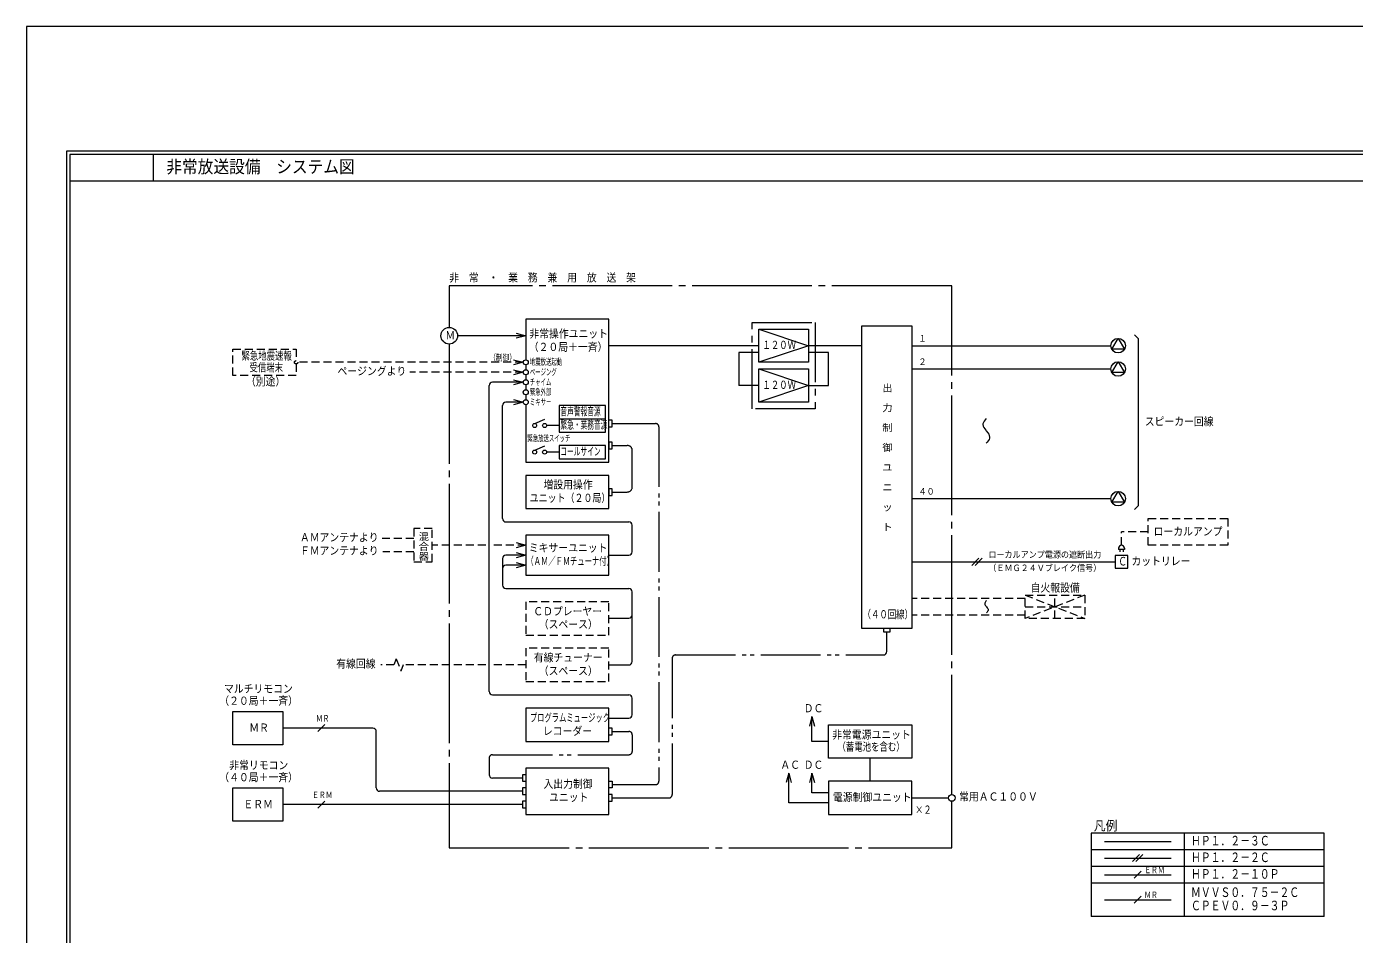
# Model space of a CAD drawing. Units: millimetres, scale not verified. Extents: x -811 to 811, y -280 to 280.
# Drawn here: x -810.6 to -411.6, y 7 to 280 of the extents above; entities that cross this region are included whole.
import ezdxf
from ezdxf.enums import TextEntityAlignment as Align

# ---------------------------------------------------------------- set-up
doc = ezdxf.new("R2010")
doc.units = ezdxf.units.MM
doc.header["$LTSCALE"] = 2
for name, pattern in [('CHAIN2', [12, 9, -1, 1, -1]), ('DASHED1', [1.8, 1.2, -0.6]), ('DOUBLE_CHAIN2', [12.8, 9, -1, 0.6, -0.6, 0.6, -1]), ('LONG_CHAIN', [21, 18, -1, 1, -1])]:
    doc.linetypes.add(name, pattern=pattern)
for name, color, linetype, lineweight in [('0-1_MOJI1', 7, 'Continuous', 9), ('0-2_SYSTEM', 7, 'Continuous', 9), ('0-4_HOJO', 134, 'DASHED1', 9), ('0-5_WAKU-M', 7, 'Continuous', 9)]:
    doc.layers.add(name, color=color, linetype=linetype, lineweight=lineweight)
doc.styles.add('@ＭＳ ゴシック', font='')
doc.styles.add('ＭＳ ゴシック', font='')
doc.styles.get('@ＭＳ ゴシック').set_extended_font_data('@MS Gothic')
doc.styles.get('ＭＳ ゴシック').set_extended_font_data('MS Gothic')

msp = doc.modelspace()

# ---------------------------------------------------------------- linework, layer by layer
at = {"layer": '0-2_SYSTEM'}
for p, q in [((-660.595, 192.036), (-660.595, 179.786)), ((-635.595, 192.036), (-660.595, 192.036)), ((-635.595, 149.036), (-635.595, 192.036)), ((-590.595, 189.036), (-575.595, 184.036)), ((-660.595, 187.036), (-681.095, 187.036)), ((-590.595, 184.036), (-635.595, 184.036)), ((-575.595, 184.036), (-590.595, 179.036)), ((-559.595, 184.036), (-575.595, 184.036)), ((-544.595, 184.036), (-484.782, 184.036)), ((-476.595, 186.224), (-477.656, 187.284)), ((-476.595, 186.224), (-476.595, 135.849)), ((-590.595, 182.036), (-596.595, 182.036)), ((-596.595, 182.036), (-596.595, 172.036)), ((-569.595, 182.036), (-575.595, 182.036)), ((-569.595, 172.036), (-569.595, 182.036)), ((-660.595, 178.286), (-660.595, 176.786)), ((-590.595, 177.036), (-575.595, 172.036)), ((-544.595, 177.036), (-484.782, 177.036)), ((-671.595, 80.036), (-671.595, 172.036)), ((-661.345, 173.036), (-670.595, 173.036)), ((-660.595, 175.286), (-660.595, 173.786)), ((-660.595, 172.286), (-660.595, 170.786)), ((-590.601, 172.036), (-596.595, 172.036)), ((-575.595, 172.036), (-590.595, 167.036)), ((-575.601, 172.036), (-569.595, 172.036)), ((-660.595, 169.286), (-660.595, 167.786)), ((-667.595, 132.036), (-667.595, 166.036)), ((-661.345, 167.036), (-666.595, 167.036)), ((-660.595, 166.286), (-660.595, 149.036)), ((-657.919, 160.636), (-654.861, 161.937)), ((-650.595, 160.036), (-654.319, 160.036)), ((-650.595, 162.036), (-636.595, 162.036)), ((-657.919, 152.636), (-654.861, 153.937)), ((-650.595, 152.036), (-654.319, 152.036)), ((-635.595, 155.036), (-635.595, 153.036)), ((-635.595, 153.036), (-634.595, 153.036)), ((-660.595, 149.036), (-635.595, 149.036)), ((-635.595, 135.036), (-635.595, 145.036)), ((-635.595, 141.036), (-635.595, 139.036)), ((-634.595, 141.036), (-635.595, 141.036)), ((-634.595, 139.036), (-634.595, 141.036)), ((-635.595, 139.036), (-634.595, 139.036)), ((-544.595, 138.036), (-484.782, 138.036)), ((-476.595, 135.849), (-477.656, 134.788)), ((-660.595, 135.036), (-635.595, 135.036)), ((-666.595, 131.036), (-629.595, 131.036)), ((-628.595, 122.036), (-628.595, 130.036)), ((-667.595, 120.036), (-667.595, 112.036)), ((-660.595, 121.036), (-666.595, 121.036)), ((-635.595, 121.036), (-629.595, 121.036)), ((-526.564, 117.975), (-524.442, 120.097)), ((-525.564, 117.975), (-523.442, 120.097)), ((-482.47, 123.147), (-482.47, 122.7)), ((-480.72, 122.7), (-482.47, 122.7)), ((-482.12, 122.7), (-482.12, 122.011)), ((-481.07, 122.7), (-481.07, 122.011)), ((-480.72, 123.147), (-480.72, 122.7)), ((-660.595, 118.036), (-666.595, 118.036)), ((-544.595, 119.036), (-483.47, 119.036)), ((-666.595, 111.036), (-629.595, 111.036)), ((-628.595, 89.036), (-628.595, 110.036)), ((-635.595, 102.125), (-629.595, 102.125)), ((-635.595, 88.036), (-629.595, 88.036)), ((-670.595, 79.036), (-629.595, 79.036)), ((-628.595, 73.036), (-628.595, 78.036)), ((-635.595, 72.036), (-629.595, 72.036)), ((-574.595, 72.536), (-575.371, 69.638)), ((-574.595, 65.036), (-574.595, 72.536)), ((-574.595, 72.536), (-573.818, 69.638)), ((-706.515, 69.036), (-733.595, 69.036)), ((-723.043, 67.975), (-720.922, 70.097)), ((-705.515, 51.036), (-705.515, 68.036)), ((-569.595, 65.036), (-574.595, 65.036)), ((-557.095, 53.036), (-557.095, 60.036)), ((-661.595, 54.036), (-670.595, 54.036)), ((-581.595, 55.536), (-582.371, 52.638)), ((-581.595, 55.536), (-580.818, 52.638)), ((-581.595, 46.536), (-581.595, 55.536)), ((-574.595, 55.536), (-575.371, 52.638)), ((-574.595, 49.536), (-574.595, 55.536)), ((-574.595, 55.536), (-573.818, 52.638)), ((-661.595, 50.036), (-704.515, 50.036)), ((-569.595, 49.536), (-574.595, 49.536)), ((-544.595, 48.036), (-533.595, 48.036)), ((-661.595, 46.036), (-733.595, 46.036)), ((-723.043, 44.975), (-720.922, 47.097)), ((-569.595, 46.536), (-581.595, 46.536)), ((-462.713, 37.437), (-462.713, 12.437)), ((-420.713, 12.437), (-420.713, 37.437)), ((-420.713, 32.437), (-490.713, 32.437)), ((-486.713, 34.937), (-466.713, 34.937)), ((-486.713, 29.947), (-466.713, 29.947)), ((-478.273, 28.886), (-476.152, 31.007)), ((-477.273, 28.886), (-475.152, 31.007)), ((-420.713, 27.437), (-490.713, 27.437)), ((-486.713, 24.937), (-466.713, 24.937)), ((-477.773, 23.876), (-475.652, 25.998)), ((-420.713, 22.437), (-490.713, 22.437)), ((-486.713, 17.437), (-466.713, 17.437)), ((-477.773, 16.376), (-475.652, 18.498)), ((-420.713, 12.437), (-490.713, 12.437))]:
    msp.add_line(p, q, dxfattribs=at)
at = {"layer": '0-2_SYSTEM', "linetype": 'DASHED1'}
for p, q in [((-661.345, 179.036), (-729.095, 179.036)), ((-661.345, 176.036), (-695.432, 176.036)), ((-481.595, 124.022), (-481.595, 128.056)), ((-473.595, 128.056), (-481.595, 128.056)), ((-694.228, 126.036), (-703.714, 126.036)), ((-672.595, 124.036), (-688.697, 124.036)), ((-660.595, 124.036), (-670.595, 124.036)), ((-694.228, 122.036), (-703.591, 122.036)), ((-510.547, 108.036), (-544.595, 108.036)), ((-510.547, 109.036), (-492.595, 102.036)), ((-492.595, 109.036), (-510.547, 102.036)), ((-501.571, 102.036), (-501.571, 109.036)), ((-510.547, 105.536), (-492.595, 105.536)), ((-510.547, 103.036), (-544.595, 103.036)), ((-700.187, 88.036), (-704.187, 88.036)), ((-699.503, 89.915), (-700.187, 88.036)), ((-699.503, 89.915), (-698.135, 86.157)), ((-697.451, 88.036), (-698.135, 86.157)), ((-672.595, 88.036), (-697.514, 88.036)), ((-660.595, 88.036), (-670.595, 88.036))]:
    msp.add_line(p, q, dxfattribs=at)
at = {"layer": '0-2_SYSTEM', "linetype": 'DOUBLE_CHAIN2'}
for p, q in [((-634.595, 160.629), (-621.595, 160.629)), ((-620.595, 159.629), (-620.595, 53.036)), ((-634.595, 154.036), (-630.095, 154.036)), ((-628.595, 141.536), (-628.595, 152.536)), ((-634.595, 140.036), (-630.095, 140.036)), ((-616.595, 90.036), (-616.595, 49.036)), ((-615.595, 91.036), (-553.095, 91.036)), ((-634.595, 68.036), (-629.595, 68.036)), ((-628.595, 67.036), (-628.595, 62.036)), ((-671.595, 60.036), (-671.595, 55.036)), ((-670.595, 61.036), (-629.595, 61.036)), ((-634.595, 52.036), (-621.595, 52.036)), ((-634.595, 48.036), (-617.595, 48.036))]:
    msp.add_line(p, q, dxfattribs=at)
at = {"layer": '0-2_SYSTEM', "linetype": 'LONG_CHAIN'}
msp.add_line((-552.095, 92.036), (-552.095, 98.036), dxfattribs=at)
for points in [[(-532.595, 49.036), (-532.595, 202.036), (-683.595, 202.036), (-683.595, 189.536)], [(-683.595, 184.536), (-683.595, 33.036), (-532.595, 33.036), (-532.595, 47.036)]]:
    msp.add_lwpolyline(points, dxfattribs=at)
at = {"layer": '0-2_SYSTEM'}
for points in [[(-663.493, 187.813), (-660.595, 187.036), (-663.493, 186.26)], [(-664.243, 179.813), (-661.345, 179.036), (-664.243, 178.26)], [(-664.243, 176.813), (-661.345, 176.036), (-664.243, 175.26)], [(-664.243, 173.813), (-661.345, 173.036), (-664.243, 172.26)], [(-664.243, 167.813), (-661.345, 167.036), (-664.243, 166.26)], [(-635.595, 159.629), (-634.595, 159.629), (-634.595, 161.629), (-635.595, 161.629)], [(-522.227, 162.16), (-522.545, 161.766), (-522.833, 161.372), (-523.065, 160.979), (-523.211, 160.585), (-523.247, 160.29), (-523.151, 159.798), (-522.958, 159.404), (-522.694, 159.01), (-522.388, 158.617), (-522.227, 158.42), (-521.76, 157.829), (-521.496, 157.436), (-521.304, 157.042), (-521.207, 156.55), (-521.243, 156.255), (-521.389, 155.861), (-521.621, 155.467), (-521.91, 155.074), (-522.227, 154.68)], [(-634.595, 153.036), (-634.595, 155.036), (-635.595, 155.036)], [(-635.595, 145.036), (-660.595, 145.036), (-660.595, 135.036)], [(-663.493, 124.813), (-660.595, 124.036), (-663.493, 123.26)], [(-663.493, 121.813), (-660.595, 121.036), (-663.493, 120.26)], [(-663.493, 118.813), (-660.595, 118.036), (-663.493, 117.26)], [(-522.15, 107.406), (-522.309, 107.209), (-522.453, 107.012), (-522.569, 106.816), (-522.642, 106.619), (-522.66, 106.471), (-522.612, 106.225), (-522.516, 106.028), (-522.384, 105.831), (-522.23, 105.635), (-522.15, 105.536), (-521.917, 105.241), (-521.785, 105.044), (-521.689, 104.847), (-521.64, 104.601), (-521.658, 104.453), (-521.731, 104.257), (-521.847, 104.06), (-521.992, 103.863), (-522.15, 103.666)], [(-553.095, 99.036), (-553.095, 98.036), (-551.095, 98.036), (-551.095, 99.036)], [(-635.595, 67.036), (-634.595, 67.036), (-634.595, 69.036), (-635.595, 69.036)], [(-660.595, 55.036), (-661.595, 55.036), (-661.595, 53.036), (-660.595, 53.036)], [(-635.595, 53.036), (-634.595, 53.036), (-634.595, 51.036), (-635.595, 51.036)], [(-660.595, 51.036), (-661.595, 51.036), (-661.595, 49.036), (-660.595, 49.036)], [(-635.595, 47.036), (-634.595, 47.036), (-634.595, 49.036), (-635.595, 49.036)], [(-660.595, 47.036), (-661.595, 47.036), (-661.595, 45.036), (-660.595, 45.036)], [(-420.713, 37.437), (-490.713, 37.437), (-490.713, 12.437)]]:
    msp.add_lwpolyline(points, dxfattribs=at)
at = {"layer": '0-2_SYSTEM', "linetype": 'CHAIN2'}
msp.add_lwpolyline([(-592.595, 191.036), (-573.595, 191.036), (-573.595, 165.036), (-592.595, 165.036)], close=True, dxfattribs=at)
at = {"layer": '0-2_SYSTEM'}
for points in [[(-590.595, 189.036), (-575.595, 189.036), (-575.595, 179.036), (-590.595, 179.036)], [(-559.595, 190.036), (-544.595, 190.036), (-544.595, 99.036), (-559.595, 99.036)], [(-484.496, 182.953), (-482.595, 186.224), (-480.694, 182.953)], [(-590.595, 177.036), (-575.595, 177.036), (-575.595, 167.036), (-590.595, 167.036)], [(-484.496, 175.953), (-482.595, 179.224), (-480.694, 175.953)], [(-636.595, 158.036), (-636.595, 166.036), (-650.595, 166.036), (-650.595, 158.036)], [(-650.595, 150.036), (-636.595, 150.036), (-636.595, 154.036), (-650.595, 154.036)], [(-484.496, 136.953), (-482.595, 140.224), (-480.694, 136.953)], [(-660.595, 127.036), (-660.595, 115.036), (-635.595, 115.036), (-635.595, 127.036)], [(-483.47, 120.911), (-483.47, 117.161), (-479.72, 117.161), (-479.72, 120.911)], [(-748.595, 74.036), (-733.595, 74.036), (-733.595, 64.036), (-748.595, 64.036)], [(-660.595, 75.036), (-660.595, 65.036), (-635.595, 65.036), (-635.595, 75.036)], [(-569.595, 70.036), (-544.595, 70.036), (-544.595, 60.036), (-569.595, 60.036)], [(-660.595, 57.036), (-660.595, 43.036), (-635.595, 43.036), (-635.595, 57.036)], [(-569.595, 53.036), (-569.595, 43.036), (-544.595, 43.036), (-544.595, 53.036)], [(-748.595, 51.036), (-733.595, 51.036), (-733.595, 41.036), (-748.595, 41.036)]]:
    msp.add_lwpolyline(points, close=True, dxfattribs=at)
at = {"layer": '0-2_SYSTEM', "linetype": 'DASHED1'}
msp.add_lwpolyline([(-729.595, 178.536), (-729.595, 175.036), (-748.595, 175.036), (-748.595, 183.036), (-729.595, 183.036), (-729.595, 179.536)], dxfattribs=at)
for points in [[(-473.595, 132.056), (-449.595, 132.056), (-449.595, 124.036), (-473.595, 124.036)], [(-688.697, 129.036), (-694.228, 129.036), (-694.228, 119.036), (-688.697, 119.036)], [(-510.547, 109.036), (-492.595, 109.036), (-492.595, 102.036), (-510.547, 102.036)], [(-660.595, 107.036), (-660.595, 97.036), (-635.595, 97.036), (-635.595, 107.036)], [(-660.595, 93.036), (-660.595, 83.036), (-635.595, 83.036), (-635.595, 93.036)]]:
    msp.add_lwpolyline(points, close=True, dxfattribs=at)
at = {"layer": '0-2_SYSTEM'}
for centre, radius in [((-683.595, 187.036), 2.5), ((-482.595, 184.036), 2.188), ((-660.595, 179.036), 0.75), ((-660.595, 176.036), 0.75), ((-482.595, 177.036), 2.188), ((-660.595, 173.036), 0.75), ((-660.595, 170.036), 0.75), ((-660.595, 167.036), 0.75), ((-657.919, 160.036), 0.6), ((-654.919, 160.036), 0.6), ((-657.919, 152.036), 0.6), ((-654.919, 152.036), 0.6), ((-482.595, 138.036), 2.188), ((-532.595, 48.036), 1)]:
    msp.add_circle(centre, radius, dxfattribs=at)
at = {"layer": '0-2_SYSTEM', "linetype": 'DASHED1'}
msp.add_circle((-729.595, 179.036), 0.5, dxfattribs=at)
at = {"layer": '0-2_SYSTEM'}
for centre, radius, start, end in [((-670.595, 172.036), 1, 90, 180), ((-666.595, 166.036), 1, 90, 180), ((-666.595, 132.036), 1, 180, 270), ((-629.595, 130.036), 1, 0, 90), ((-481.595, 123.147), 0.875, 0, 180), ((-666.595, 120.036), 1, 90, 180), ((-629.595, 122.036), 1, 270, 0), ((-666.595, 117.036), 1, 90, 180), ((-666.595, 112.036), 1, 180, 270), ((-629.595, 110.036), 1, 0, 90), ((-629.595, 103.125), 1, 270, 0), ((-553.095, 92.036), 1, 270, 0), ((-629.595, 89.036), 1, 270, 0), ((-670.595, 80.036), 1, 180, 270), ((-629.595, 78.036), 1, 0, 90), ((-629.595, 73.036), 1, 270, 0), ((-706.515, 68.036), 1, 0, 90), ((-670.595, 55.036), 1, 180, 270), ((-704.515, 51.036), 1, 180, 270)]:
    msp.add_arc(centre, radius, start, end, dxfattribs=at)
at = {"layer": '0-2_SYSTEM', "linetype": 'DOUBLE_CHAIN2'}
for centre, radius, start, end in [((-621.595, 159.629), 1, 0, 90), ((-630.095, 152.536), 1.5, 0, 90), ((-630.095, 141.536), 1.5, 270, 0), ((-615.595, 90.036), 1, 90, 180), ((-629.595, 67.036), 1, 0, 90), ((-670.595, 60.036), 1, 90, 180), ((-629.595, 62.036), 1, 270, 0), ((-621.595, 53.036), 1, 270, 0), ((-617.595, 49.036), 1, 270, 0)]:
    msp.add_arc(centre, radius, start, end, dxfattribs=at)
at = {"layer": '0-4_HOJO', "linetype": 'Continuous'}
msp.add_lwpolyline([(-10.595, 280.007), (-810.595, 280.007), (-810.595, -279.993), (-10.595, -279.993)], close=True, dxfattribs=at)
at = {"layer": '0-5_WAKU-M', "color": 3}
for p, q in [((-797.595, 241.536), (-797.595, -238.464)), ((-23.595, 241.536), (-797.595, 241.536))]:
    msp.add_line(p, q, dxfattribs=at)
at = {"layer": '0-5_WAKU-M'}
for p, q in [((-772.595, 241.536), (-772.595, 233.536)), ((-23.595, 233.536), (-797.595, 233.536))]:
    msp.add_line(p, q, dxfattribs=at)
at = {"layer": '0-5_WAKU-M', "color": 3}
msp.add_lwpolyline([(-22.595, 242.536), (-798.595, 242.536), (-798.595, -239.464), (-22.595, -239.464)], dxfattribs=at)

# ---------------------------------------------------------------- texts
at = {"layer": '0-1_MOJI1', "style": 'ＭＳ ゴシック', "width": 0.9}
msp.add_text('非常放送設備\u3000システム図', height=3.842, dxfattribs=at).set_placement((-768.595, 234.796), align=Align.BOTTOM_LEFT)
at = {"layer": '0-2_SYSTEM', "style": 'ＭＳ ゴシック'}
for s, height, width, p in [('非\u3000常\u3000・\u3000業\u3000務\u3000兼\u3000用\u3000放\u3000送\u3000架', 2.405, 0.9, (-683.595, 202.574)), ('Ｍ', 2.405, 0.9, (-684.762, 185.24)), ('非常操作ユニット', 2.405, 0.9, (-659.512, 185.722)), ('（２０局＋一斉）', 2.405, 0.9, (-659.678, 181.722)), ('１２０Ｗ', 2.405, 0.75, (-589.494, 182.324)), ('１', 1.924, 0.9, (-542.595, 184.666)), ('緊急地震速報', 2.405, 0.75, (-746.028, 179.074)), ('（制御）', 1.924, 0.75, (-671.599, 178.937)), ('地震放送起動', 1.924, 0.6, (-659.367, 177.666)), ('２', 1.924, 0.9, (-542.595, 177.666)), ('受信端末', 2.405, 0.75, (-743.628, 175.574)), ('ページングより', 2.405, 0.9, (-717.171, 174.466)), ('ページング', 1.924, 0.6, (-659.367, 174.564)), ('（別途）', 2.405, 0.9, (-744.678, 171.324)), ('チャイム', 1.924, 0.6, (-659.367, 171.564)), ('１２０Ｗ', 2.405, 0.75, (-589.494, 170.324)), ('緊急外部', 1.924, 0.6, (-659.367, 168.564)), ('ミキサー', 1.924, 0.6, (-659.367, 165.564)), ('音声警報音源', 2.405, 0.6, (-650.201, 162.324)), ('緊急・業務音源', 2.405, 0.6, (-650.201, 158.324)), ('スピーカー回線', 2.405, 0.9, (-474.595, 159.324)), ('緊急放送スイッチ', 1.924, 0.6, (-660.111, 154.666)), ('コールサイン', 2.405, 0.6, (-650.201, 150.324)), ('増設用操作', 2.405, 0.9, (-655.262, 140.324)), ('ユニット（２０局）', 2.405, 0.8, (-659.42, 136.324)), ('４０', 1.924, 0.9, (-542.595, 138.666)), ('ＡＭアンテナより', 2.405, 0.9, (-728.453, 124.466)), ('ローカルアンプ', 2.405, 0.9, (-471.928, 126.25)), ('ＦＭアンテナより', 2.405, 0.9, (-728.453, 120.466)), ('ミキサーユニット', 2.405, 0.9, (-659.678, 121.324)), ('（ＡＭ／ＦＭチューナ付）', 2.405, 0.65, (-660.403, 117.324)), ('ローカルアンプ電源の遮断出力', 1.924, 0.9, (-521.603, 119.666)), ('Ｃ', 2.526, 0.75, (-482.565, 117.175)), ('カットリレー', 2.405, 0.9, (-478.595, 117.324)), ('（ＥＭＧ２４Ｖブレイク信号）', 1.924, 0.9, (-521.603, 115.666)), ('自火報設備', 2.405, 0.9, (-508.904, 109.324)), ('ＣＤプレーヤー', 2.405, 0.9, (-658.345, 102.24)), ('（４０回線）', 2.405, 0.75, (-559.391, 101.324)), ('（スペース）', 2.405, 0.9, (-656.678, 98.324)), ('有線チューナー', 2.405, 0.9, (-658.178, 88.324)), ('有線回線', 2.405, 0.9, (-717.549, 86.466)), ('（スペース）', 2.405, 0.9, (-656.678, 84.324)), ('マルチリモコン', 2.405, 0.9, (-751.262, 78.949)), ('（２０局＋一斉）', 2.405, 0.9, (-752.678, 75.324)), ('ＤＣ', 2.405, 0.9, (-577.095, 73.074)), ('ＭＲ', 1.924, 0.75, (-723.636, 70.409)), ('プログラムミュージック', 2.405, 0.65, (-659.353, 70.24)), ('ＭＲ', 2.405, 0.9, (-743.678, 67.24)), ('レコーダー', 2.405, 0.9, (-655.428, 66.24)), ('非常電源ユニット', 2.405, 0.9, (-568.512, 65.136)), ('（蓄電池を含む）', 2.405, 0.75, (-566.941, 61.511)), ('非常リモコン', 2.405, 0.9, (-749.678, 55.949)), ('ＡＣ', 2.405, 0.9, (-584.095, 56.074)), ('ＤＣ', 2.405, 0.9, (-577.095, 56.074)), ('（４０局＋一斉）', 2.405, 0.9, (-752.678, 52.324)), ('入出力制御', 2.405, 0.9, (-655.262, 50.324)), ('ＥＲＭ', 1.924, 0.75, (-724.756, 47.409)), ('ユニット', 2.405, 0.9, (-653.595, 46.324)), ('電源制御ユニット', 2.405, 0.9, (-568.279, 46.324)), ('常用ＡＣ１００Ｖ', 2.405, 0.9, (-530.386, 46.52)), ('ＥＲＭ', 2.405, 0.9, (-745.428, 44.24)), ('×２', 2.405, 0.75, (-543.595, 42.574)), ('凡例', 2.889, 0.9, (-489.913, 37.382)), ('ＨＰ１．２－３Ｃ', 2.889, 0.75, (-460.713, 32.882)), ('ＨＰ１．２－２Ｃ', 2.889, 0.75, (-460.713, 27.882)), ('ＥＲＭ', 1.924, 0.75, (-474.713, 24.834)), ('ＨＰ１．２－１０Ｐ', 2.889, 0.75, (-460.713, 22.882)), ('ＭＶＶＳ０．７５－２Ｃ', 2.889, 0.75, (-460.713, 17.382)), ('ＭＲ', 1.924, 0.75, (-474.713, 17.334)), ('ＣＰＥＶ０．９－３Ｐ', 2.889, 0.75, (-460.713, 13.382))]:
    msp.add_text(s, height=height, dxfattribs=dict(at, width=width)).set_placement(p, align=Align.BOTTOM_LEFT)
at = {"layer": '0-2_SYSTEM', "style": '@ＭＳ ゴシック'}
for s, p in [('出\u3000力\u3000制\u3000御\u3000ユ\u3000ニ\u3000ッ\u3000ト', (-553.735, 172.864)), ('混合器', (-693.038, 128.186))]:
    msp.add_text(s, height=2.189, rotation=270, dxfattribs=at).set_placement(p, align=Align.BOTTOM_LEFT)

doc.saveas('drawing.dxf')
